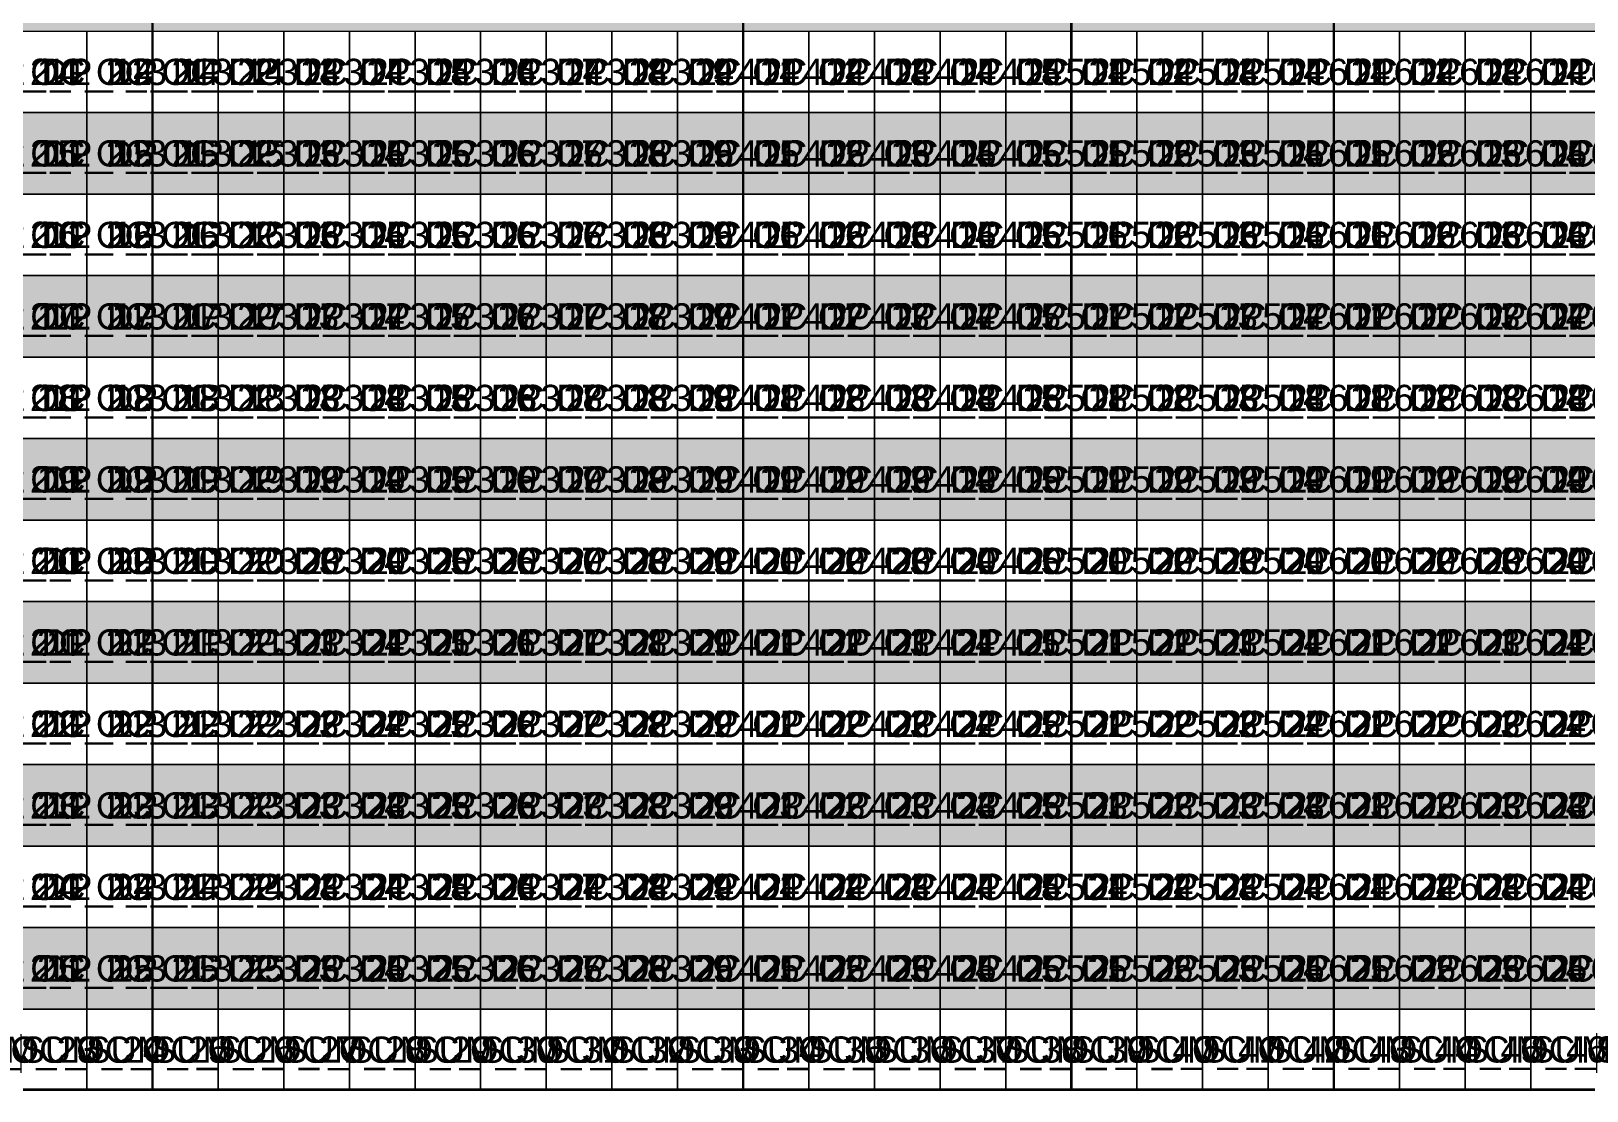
# Model space of a CAD drawing. Header units: millimetres. Extents: x -5 to 464, y 0 to 229.
# Drawn here: x 229.7 to 348.2, y -0.1 to 80.6 of the extents above; entities that cross this region are included whole.
import ezdxf
from ezdxf.enums import TextEntityAlignment as Align

# ---------------------------------------------------------------- set-up
doc = ezdxf.new("R2010")
doc.units = ezdxf.units.MM
doc.header["$LTSCALE"] = 100
doc.styles.get("Standard").update_dxf_attribs({"font": 'arial.ttf'})

msp = doc.modelspace()

# ---------------------------------------------------------------- hatches: boundary and pattern name
at = {"transparency": 33554483}
for points in [[(463.93, 86.86), (0, 86.86), (0, 80.65), (463.93, 80.65)], [(463.93, 74.44), (0, 74.44), (0, 68.23), (463.93, 68.23)], [(463.93, 62.02), (0, 62.02), (0, 55.81), (463.93, 55.81)], [(463.93, 49.6), (0, 49.6), (0, 43.39), (463.93, 43.39)], [(463.93, 37.18), (0, 37.18), (0, 30.97), (463.93, 30.97)], [(463.93, 24.76), (0, 24.76), (0, 18.55), (463.93, 18.55)], [(463.93, 12.34), (0, 12.34), (0, 6.13), (463.93, 6.13)]]:
    msp.add_hatch(color=141, dxfattribs=at).paths.add_polyline_path(points)

# ---------------------------------------------------------------- linework, layer by layer
at = {"const_width": 0.2}
msp.add_lwpolyline([(0, 220.38), (463.93, 220.38), (463.93, 0), (0, 0)], close=True, dxfattribs=at)
for points in [[(238.93, 216.38), (238.93, 0)], [(283.93, 216.38), (283.93, 0)], [(308.93, 216.38), (308.93, 0)], [(328.93, 216.38), (328.93, 0)]]:
    msp.add_lwpolyline(points, dxfattribs=at)
for points in [[(228.93, 80.65), (233.93, 80.65), (233.93, 74.44), (228.93, 74.44)], [(233.93, 80.65), (238.93, 80.65), (238.93, 74.44), (233.93, 74.44)], [(238.93, 80.65), (243.93, 80.65), (243.93, 74.44), (238.93, 74.44)], [(243.93, 80.65), (248.93, 80.65), (248.93, 74.44), (243.93, 74.44)], [(248.93, 80.65), (253.93, 80.65), (253.93, 74.44), (248.93, 74.44)], [(253.93, 80.65), (258.93, 80.65), (258.93, 74.44), (253.93, 74.44)], [(258.93, 80.65), (263.93, 80.65), (263.93, 74.44), (258.93, 74.44)], [(263.93, 80.65), (268.93, 80.65), (268.93, 74.44), (263.93, 74.44)], [(268.93, 80.65), (273.93, 80.65), (273.93, 74.44), (268.93, 74.44)], [(273.93, 80.65), (278.93, 80.65), (278.93, 74.44), (273.93, 74.44)], [(278.93, 80.65), (283.93, 80.65), (283.93, 74.44), (278.93, 74.44)], [(283.93, 80.65), (288.93, 80.65), (288.93, 74.44), (283.93, 74.44)], [(288.93, 80.65), (293.93, 80.65), (293.93, 74.44), (288.93, 74.44)], [(293.93, 80.65), (298.93, 80.65), (298.93, 74.44), (293.93, 74.44)], [(298.93, 80.65), (303.93, 80.65), (303.93, 74.44), (298.93, 74.44)], [(303.93, 80.65), (308.93, 80.65), (308.93, 74.44), (303.93, 74.44)], [(308.93, 80.65), (313.93, 80.65), (313.93, 74.44), (308.93, 74.44)], [(313.93, 80.65), (318.93, 80.65), (318.93, 74.44), (313.93, 74.44)], [(318.93, 80.65), (323.93, 80.65), (323.93, 74.44), (318.93, 74.44)], [(323.93, 80.65), (328.93, 80.65), (328.93, 74.44), (323.93, 74.44)], [(328.93, 80.65), (333.93, 80.65), (333.93, 74.44), (328.93, 74.44)], [(333.93, 80.65), (338.93, 80.65), (338.93, 74.44), (333.93, 74.44)], [(338.93, 80.65), (343.93, 80.65), (343.93, 74.44), (338.93, 74.44)], [(343.93, 80.65), (348.93, 80.65), (348.93, 74.44), (343.93, 74.44)], [(228.93, 74.44), (233.93, 74.44), (233.93, 68.23), (228.93, 68.23)], [(233.93, 74.44), (238.93, 74.44), (238.93, 68.23), (233.93, 68.23)], [(238.93, 74.44), (243.93, 74.44), (243.93, 68.23), (238.93, 68.23)], [(243.93, 74.44), (248.93, 74.44), (248.93, 68.23), (243.93, 68.23)], [(248.93, 74.44), (253.93, 74.44), (253.93, 68.23), (248.93, 68.23)], [(253.93, 74.44), (258.93, 74.44), (258.93, 68.23), (253.93, 68.23)], [(258.93, 74.44), (263.93, 74.44), (263.93, 68.23), (258.93, 68.23)], [(263.93, 74.44), (268.93, 74.44), (268.93, 68.23), (263.93, 68.23)], [(268.93, 74.44), (273.93, 74.44), (273.93, 68.23), (268.93, 68.23)], [(273.93, 74.44), (278.93, 74.44), (278.93, 68.23), (273.93, 68.23)], [(278.93, 74.44), (283.93, 74.44), (283.93, 68.23), (278.93, 68.23)], [(283.93, 74.44), (288.93, 74.44), (288.93, 68.23), (283.93, 68.23)], [(288.93, 74.44), (293.93, 74.44), (293.93, 68.23), (288.93, 68.23)], [(293.93, 74.44), (298.93, 74.44), (298.93, 68.23), (293.93, 68.23)], [(298.93, 74.44), (303.93, 74.44), (303.93, 68.23), (298.93, 68.23)], [(303.93, 74.44), (308.93, 74.44), (308.93, 68.23), (303.93, 68.23)], [(308.93, 74.44), (313.93, 74.44), (313.93, 68.23), (308.93, 68.23)], [(313.93, 74.44), (318.93, 74.44), (318.93, 68.23), (313.93, 68.23)], [(318.93, 74.44), (323.93, 74.44), (323.93, 68.23), (318.93, 68.23)], [(323.93, 74.44), (328.93, 74.44), (328.93, 68.23), (323.93, 68.23)], [(328.93, 74.44), (333.93, 74.44), (333.93, 68.23), (328.93, 68.23)], [(333.93, 74.44), (338.93, 74.44), (338.93, 68.23), (333.93, 68.23)], [(338.93, 74.44), (343.93, 74.44), (343.93, 68.23), (338.93, 68.23)], [(343.93, 74.44), (348.93, 74.44), (348.93, 68.23), (343.93, 68.23)], [(228.93, 68.23), (233.93, 68.23), (233.93, 62.02), (228.93, 62.02)], [(233.93, 68.23), (238.93, 68.23), (238.93, 62.02), (233.93, 62.02)], [(238.93, 68.23), (243.93, 68.23), (243.93, 62.02), (238.93, 62.02)], [(243.93, 68.23), (248.93, 68.23), (248.93, 62.02), (243.93, 62.02)], [(248.93, 68.23), (253.93, 68.23), (253.93, 62.02), (248.93, 62.02)], [(253.93, 68.23), (258.93, 68.23), (258.93, 62.02), (253.93, 62.02)], [(258.93, 68.23), (263.93, 68.23), (263.93, 62.02), (258.93, 62.02)], [(263.93, 68.23), (268.93, 68.23), (268.93, 62.02), (263.93, 62.02)], [(268.93, 68.23), (273.93, 68.23), (273.93, 62.02), (268.93, 62.02)], [(273.93, 68.23), (278.93, 68.23), (278.93, 62.02), (273.93, 62.02)], [(278.93, 68.23), (283.93, 68.23), (283.93, 62.02), (278.93, 62.02)], [(283.93, 68.23), (288.93, 68.23), (288.93, 62.02), (283.93, 62.02)], [(288.93, 68.23), (293.93, 68.23), (293.93, 62.02), (288.93, 62.02)], [(293.93, 68.23), (298.93, 68.23), (298.93, 62.02), (293.93, 62.02)], [(298.93, 68.23), (303.93, 68.23), (303.93, 62.02), (298.93, 62.02)], [(303.93, 68.23), (308.93, 68.23), (308.93, 62.02), (303.93, 62.02)], [(308.93, 68.23), (313.93, 68.23), (313.93, 62.02), (308.93, 62.02)], [(313.93, 68.23), (318.93, 68.23), (318.93, 62.02), (313.93, 62.02)], [(318.93, 68.23), (323.93, 68.23), (323.93, 62.02), (318.93, 62.02)], [(323.93, 68.23), (328.93, 68.23), (328.93, 62.02), (323.93, 62.02)], [(328.93, 68.23), (333.93, 68.23), (333.93, 62.02), (328.93, 62.02)], [(333.93, 68.23), (338.93, 68.23), (338.93, 62.02), (333.93, 62.02)], [(338.93, 68.23), (343.93, 68.23), (343.93, 62.02), (338.93, 62.02)], [(343.93, 68.23), (348.93, 68.23), (348.93, 62.02), (343.93, 62.02)], [(228.93, 62.02), (233.93, 62.02), (233.93, 55.81), (228.93, 55.81)], [(233.93, 62.02), (238.93, 62.02), (238.93, 55.81), (233.93, 55.81)], [(238.93, 62.02), (243.93, 62.02), (243.93, 55.81), (238.93, 55.81)], [(243.93, 62.02), (248.93, 62.02), (248.93, 55.81), (243.93, 55.81)], [(248.93, 62.02), (253.93, 62.02), (253.93, 55.81), (248.93, 55.81)], [(253.93, 62.02), (258.93, 62.02), (258.93, 55.81), (253.93, 55.81)], [(258.93, 62.02), (263.93, 62.02), (263.93, 55.81), (258.93, 55.81)], [(263.93, 62.02), (268.93, 62.02), (268.93, 55.81), (263.93, 55.81)], [(268.93, 62.02), (273.93, 62.02), (273.93, 55.81), (268.93, 55.81)], [(273.93, 62.02), (278.93, 62.02), (278.93, 55.81), (273.93, 55.81)], [(278.93, 62.02), (283.93, 62.02), (283.93, 55.81), (278.93, 55.81)], [(283.93, 62.02), (288.93, 62.02), (288.93, 55.81), (283.93, 55.81)], [(288.93, 62.02), (293.93, 62.02), (293.93, 55.81), (288.93, 55.81)], [(293.93, 62.02), (298.93, 62.02), (298.93, 55.81), (293.93, 55.81)], [(298.93, 62.02), (303.93, 62.02), (303.93, 55.81), (298.93, 55.81)], [(303.93, 62.02), (308.93, 62.02), (308.93, 55.81), (303.93, 55.81)], [(308.93, 62.02), (313.93, 62.02), (313.93, 55.81), (308.93, 55.81)], [(313.93, 62.02), (318.93, 62.02), (318.93, 55.81), (313.93, 55.81)], [(318.93, 62.02), (323.93, 62.02), (323.93, 55.81), (318.93, 55.81)], [(323.93, 62.02), (328.93, 62.02), (328.93, 55.81), (323.93, 55.81)], [(328.93, 62.02), (333.93, 62.02), (333.93, 55.81), (328.93, 55.81)], [(333.93, 62.02), (338.93, 62.02), (338.93, 55.81), (333.93, 55.81)], [(338.93, 62.02), (343.93, 62.02), (343.93, 55.81), (338.93, 55.81)], [(343.93, 62.02), (348.93, 62.02), (348.93, 55.81), (343.93, 55.81)], [(228.93, 55.81), (233.93, 55.81), (233.93, 49.6), (228.93, 49.6)], [(233.93, 55.81), (238.93, 55.81), (238.93, 49.6), (233.93, 49.6)], [(238.93, 55.81), (243.93, 55.81), (243.93, 49.6), (238.93, 49.6)], [(243.93, 55.81), (248.93, 55.81), (248.93, 49.6), (243.93, 49.6)], [(248.93, 55.81), (253.93, 55.81), (253.93, 49.6), (248.93, 49.6)], [(253.93, 55.81), (258.93, 55.81), (258.93, 49.6), (253.93, 49.6)], [(258.93, 55.81), (263.93, 55.81), (263.93, 49.6), (258.93, 49.6)], [(263.93, 55.81), (268.93, 55.81), (268.93, 49.6), (263.93, 49.6)], [(268.93, 55.81), (273.93, 55.81), (273.93, 49.6), (268.93, 49.6)], [(273.93, 55.81), (278.93, 55.81), (278.93, 49.6), (273.93, 49.6)], [(278.93, 55.81), (283.93, 55.81), (283.93, 49.6), (278.93, 49.6)], [(283.93, 55.81), (288.93, 55.81), (288.93, 49.6), (283.93, 49.6)], [(288.93, 55.81), (293.93, 55.81), (293.93, 49.6), (288.93, 49.6)], [(293.93, 55.81), (298.93, 55.81), (298.93, 49.6), (293.93, 49.6)], [(298.93, 55.81), (303.93, 55.81), (303.93, 49.6), (298.93, 49.6)], [(303.93, 55.81), (308.93, 55.81), (308.93, 49.6), (303.93, 49.6)], [(308.93, 55.81), (313.93, 55.81), (313.93, 49.6), (308.93, 49.6)], [(313.93, 55.81), (318.93, 55.81), (318.93, 49.6), (313.93, 49.6)], [(318.93, 55.81), (323.93, 55.81), (323.93, 49.6), (318.93, 49.6)], [(323.93, 55.81), (328.93, 55.81), (328.93, 49.6), (323.93, 49.6)], [(328.93, 55.81), (333.93, 55.81), (333.93, 49.6), (328.93, 49.6)], [(333.93, 55.81), (338.93, 55.81), (338.93, 49.6), (333.93, 49.6)], [(338.93, 55.81), (343.93, 55.81), (343.93, 49.6), (338.93, 49.6)], [(343.93, 55.81), (348.93, 55.81), (348.93, 49.6), (343.93, 49.6)], [(228.93, 49.6), (233.93, 49.6), (233.93, 43.39), (228.93, 43.39)], [(233.93, 49.6), (238.93, 49.6), (238.93, 43.39), (233.93, 43.39)], [(238.93, 49.6), (243.93, 49.6), (243.93, 43.39), (238.93, 43.39)], [(243.93, 49.6), (248.93, 49.6), (248.93, 43.39), (243.93, 43.39)], [(248.93, 49.6), (253.93, 49.6), (253.93, 43.39), (248.93, 43.39)], [(253.93, 49.6), (258.93, 49.6), (258.93, 43.39), (253.93, 43.39)], [(258.93, 49.6), (263.93, 49.6), (263.93, 43.39), (258.93, 43.39)], [(263.93, 49.6), (268.93, 49.6), (268.93, 43.39), (263.93, 43.39)], [(268.93, 49.6), (273.93, 49.6), (273.93, 43.39), (268.93, 43.39)], [(273.93, 49.6), (278.93, 49.6), (278.93, 43.39), (273.93, 43.39)], [(278.93, 49.6), (283.93, 49.6), (283.93, 43.39), (278.93, 43.39)], [(283.93, 49.6), (288.93, 49.6), (288.93, 43.39), (283.93, 43.39)], [(288.93, 49.6), (293.93, 49.6), (293.93, 43.39), (288.93, 43.39)], [(293.93, 49.6), (298.93, 49.6), (298.93, 43.39), (293.93, 43.39)], [(298.93, 49.6), (303.93, 49.6), (303.93, 43.39), (298.93, 43.39)], [(303.93, 49.6), (308.93, 49.6), (308.93, 43.39), (303.93, 43.39)], [(308.93, 49.6), (313.93, 49.6), (313.93, 43.39), (308.93, 43.39)], [(313.93, 49.6), (318.93, 49.6), (318.93, 43.39), (313.93, 43.39)], [(318.93, 49.6), (323.93, 49.6), (323.93, 43.39), (318.93, 43.39)], [(323.93, 49.6), (328.93, 49.6), (328.93, 43.39), (323.93, 43.39)], [(328.93, 49.6), (333.93, 49.6), (333.93, 43.39), (328.93, 43.39)], [(333.93, 49.6), (338.93, 49.6), (338.93, 43.39), (333.93, 43.39)], [(338.93, 49.6), (343.93, 49.6), (343.93, 43.39), (338.93, 43.39)], [(343.93, 49.6), (348.93, 49.6), (348.93, 43.39), (343.93, 43.39)], [(228.93, 43.39), (233.93, 43.39), (233.93, 37.18), (228.93, 37.18)], [(233.93, 43.39), (238.93, 43.39), (238.93, 37.18), (233.93, 37.18)], [(238.93, 43.39), (243.93, 43.39), (243.93, 37.18), (238.93, 37.18)], [(243.93, 43.39), (248.93, 43.39), (248.93, 37.18), (243.93, 37.18)], [(248.93, 43.39), (253.93, 43.39), (253.93, 37.18), (248.93, 37.18)], [(253.93, 43.39), (258.93, 43.39), (258.93, 37.18), (253.93, 37.18)], [(258.93, 43.39), (263.93, 43.39), (263.93, 37.18), (258.93, 37.18)], [(263.93, 43.39), (268.93, 43.39), (268.93, 37.18), (263.93, 37.18)], [(268.93, 43.39), (273.93, 43.39), (273.93, 37.18), (268.93, 37.18)], [(273.93, 43.39), (278.93, 43.39), (278.93, 37.18), (273.93, 37.18)], [(278.93, 43.39), (283.93, 43.39), (283.93, 37.18), (278.93, 37.18)], [(283.93, 43.39), (288.93, 43.39), (288.93, 37.18), (283.93, 37.18)], [(288.93, 43.39), (293.93, 43.39), (293.93, 37.18), (288.93, 37.18)], [(293.93, 43.39), (298.93, 43.39), (298.93, 37.18), (293.93, 37.18)], [(298.93, 43.39), (303.93, 43.39), (303.93, 37.18), (298.93, 37.18)], [(303.93, 43.39), (308.93, 43.39), (308.93, 37.18), (303.93, 37.18)], [(308.93, 43.39), (313.93, 43.39), (313.93, 37.18), (308.93, 37.18)], [(313.93, 43.39), (318.93, 43.39), (318.93, 37.18), (313.93, 37.18)], [(318.93, 43.39), (323.93, 43.39), (323.93, 37.18), (318.93, 37.18)], [(323.93, 43.39), (328.93, 43.39), (328.93, 37.18), (323.93, 37.18)], [(328.93, 43.39), (333.93, 43.39), (333.93, 37.18), (328.93, 37.18)], [(333.93, 43.39), (338.93, 43.39), (338.93, 37.18), (333.93, 37.18)], [(338.93, 43.39), (343.93, 43.39), (343.93, 37.18), (338.93, 37.18)], [(343.93, 43.39), (348.93, 43.39), (348.93, 37.18), (343.93, 37.18)], [(228.93, 37.18), (233.93, 37.18), (233.93, 30.97), (228.93, 30.97)], [(233.93, 37.18), (238.93, 37.18), (238.93, 30.97), (233.93, 30.97)], [(238.93, 37.18), (243.93, 37.18), (243.93, 30.97), (238.93, 30.97)], [(243.93, 37.18), (248.93, 37.18), (248.93, 30.97), (243.93, 30.97)], [(248.93, 37.18), (253.93, 37.18), (253.93, 30.97), (248.93, 30.97)], [(253.93, 37.18), (258.93, 37.18), (258.93, 30.97), (253.93, 30.97)], [(258.93, 37.18), (263.93, 37.18), (263.93, 30.97), (258.93, 30.97)], [(263.93, 37.18), (268.93, 37.18), (268.93, 30.97), (263.93, 30.97)], [(268.93, 37.18), (273.93, 37.18), (273.93, 30.97), (268.93, 30.97)], [(273.93, 37.18), (278.93, 37.18), (278.93, 30.97), (273.93, 30.97)], [(278.93, 37.18), (283.93, 37.18), (283.93, 30.97), (278.93, 30.97)], [(283.93, 37.18), (288.93, 37.18), (288.93, 30.97), (283.93, 30.97)], [(288.93, 37.18), (293.93, 37.18), (293.93, 30.97), (288.93, 30.97)], [(293.93, 37.18), (298.93, 37.18), (298.93, 30.97), (293.93, 30.97)], [(298.93, 37.18), (303.93, 37.18), (303.93, 30.97), (298.93, 30.97)], [(303.93, 37.18), (308.93, 37.18), (308.93, 30.97), (303.93, 30.97)], [(308.93, 37.18), (313.93, 37.18), (313.93, 30.97), (308.93, 30.97)], [(313.93, 37.18), (318.93, 37.18), (318.93, 30.97), (313.93, 30.97)], [(318.93, 37.18), (323.93, 37.18), (323.93, 30.97), (318.93, 30.97)], [(323.93, 37.18), (328.93, 37.18), (328.93, 30.97), (323.93, 30.97)], [(328.93, 37.18), (333.93, 37.18), (333.93, 30.97), (328.93, 30.97)], [(333.93, 37.18), (338.93, 37.18), (338.93, 30.97), (333.93, 30.97)], [(338.93, 37.18), (343.93, 37.18), (343.93, 30.97), (338.93, 30.97)], [(343.93, 37.18), (348.93, 37.18), (348.93, 30.97), (343.93, 30.97)], [(228.93, 30.97), (233.93, 30.97), (233.93, 24.76), (228.93, 24.76)], [(233.93, 30.97), (238.93, 30.97), (238.93, 24.76), (233.93, 24.76)], [(238.93, 30.97), (243.93, 30.97), (243.93, 24.76), (238.93, 24.76)], [(243.93, 30.97), (248.93, 30.97), (248.93, 24.76), (243.93, 24.76)], [(248.93, 30.97), (253.93, 30.97), (253.93, 24.76), (248.93, 24.76)], [(253.93, 30.97), (258.93, 30.97), (258.93, 24.76), (253.93, 24.76)], [(258.93, 30.97), (263.93, 30.97), (263.93, 24.76), (258.93, 24.76)], [(263.93, 30.97), (268.93, 30.97), (268.93, 24.76), (263.93, 24.76)], [(268.93, 30.97), (273.93, 30.97), (273.93, 24.76), (268.93, 24.76)], [(273.93, 30.97), (278.93, 30.97), (278.93, 24.76), (273.93, 24.76)], [(278.93, 30.97), (283.93, 30.97), (283.93, 24.76), (278.93, 24.76)], [(283.93, 30.97), (288.93, 30.97), (288.93, 24.76), (283.93, 24.76)], [(288.93, 30.97), (293.93, 30.97), (293.93, 24.76), (288.93, 24.76)], [(293.93, 30.97), (298.93, 30.97), (298.93, 24.76), (293.93, 24.76)], [(298.93, 30.97), (303.93, 30.97), (303.93, 24.76), (298.93, 24.76)], [(303.93, 30.97), (308.93, 30.97), (308.93, 24.76), (303.93, 24.76)], [(308.93, 30.97), (313.93, 30.97), (313.93, 24.76), (308.93, 24.76)], [(313.93, 30.97), (318.93, 30.97), (318.93, 24.76), (313.93, 24.76)], [(318.93, 30.97), (323.93, 30.97), (323.93, 24.76), (318.93, 24.76)], [(323.93, 30.97), (328.93, 30.97), (328.93, 24.76), (323.93, 24.76)], [(328.93, 30.97), (333.93, 30.97), (333.93, 24.76), (328.93, 24.76)], [(333.93, 30.97), (338.93, 30.97), (338.93, 24.76), (333.93, 24.76)], [(338.93, 30.97), (343.93, 30.97), (343.93, 24.76), (338.93, 24.76)], [(343.93, 30.97), (348.93, 30.97), (348.93, 24.76), (343.93, 24.76)], [(228.93, 24.76), (233.93, 24.76), (233.93, 18.55), (228.93, 18.55)], [(233.93, 24.76), (238.93, 24.76), (238.93, 18.55), (233.93, 18.55)], [(238.93, 24.76), (243.93, 24.76), (243.93, 18.55), (238.93, 18.55)], [(243.93, 24.76), (248.93, 24.76), (248.93, 18.55), (243.93, 18.55)], [(248.93, 24.76), (253.93, 24.76), (253.93, 18.55), (248.93, 18.55)], [(253.93, 24.76), (258.93, 24.76), (258.93, 18.55), (253.93, 18.55)], [(258.93, 24.76), (263.93, 24.76), (263.93, 18.55), (258.93, 18.55)], [(263.93, 24.76), (268.93, 24.76), (268.93, 18.55), (263.93, 18.55)], [(268.93, 24.76), (273.93, 24.76), (273.93, 18.55), (268.93, 18.55)], [(273.93, 24.76), (278.93, 24.76), (278.93, 18.55), (273.93, 18.55)], [(278.93, 24.76), (283.93, 24.76), (283.93, 18.55), (278.93, 18.55)], [(283.93, 24.76), (288.93, 24.76), (288.93, 18.55), (283.93, 18.55)], [(288.93, 24.76), (293.93, 24.76), (293.93, 18.55), (288.93, 18.55)], [(293.93, 24.76), (298.93, 24.76), (298.93, 18.55), (293.93, 18.55)], [(298.93, 24.76), (303.93, 24.76), (303.93, 18.55), (298.93, 18.55)], [(303.93, 24.76), (308.93, 24.76), (308.93, 18.55), (303.93, 18.55)], [(308.93, 24.76), (313.93, 24.76), (313.93, 18.55), (308.93, 18.55)], [(313.93, 24.76), (318.93, 24.76), (318.93, 18.55), (313.93, 18.55)], [(318.93, 24.76), (323.93, 24.76), (323.93, 18.55), (318.93, 18.55)], [(323.93, 24.76), (328.93, 24.76), (328.93, 18.55), (323.93, 18.55)], [(328.93, 24.76), (333.93, 24.76), (333.93, 18.55), (328.93, 18.55)], [(333.93, 24.76), (338.93, 24.76), (338.93, 18.55), (333.93, 18.55)], [(338.93, 24.76), (343.93, 24.76), (343.93, 18.55), (338.93, 18.55)], [(343.93, 24.76), (348.93, 24.76), (348.93, 18.55), (343.93, 18.55)], [(228.93, 18.55), (233.93, 18.55), (233.93, 12.34), (228.93, 12.34)], [(233.93, 18.55), (238.93, 18.55), (238.93, 12.34), (233.93, 12.34)], [(238.93, 18.55), (243.93, 18.55), (243.93, 12.34), (238.93, 12.34)], [(243.93, 18.55), (248.93, 18.55), (248.93, 12.34), (243.93, 12.34)], [(248.93, 18.55), (253.93, 18.55), (253.93, 12.34), (248.93, 12.34)], [(253.93, 18.55), (258.93, 18.55), (258.93, 12.34), (253.93, 12.34)], [(258.93, 18.55), (263.93, 18.55), (263.93, 12.34), (258.93, 12.34)], [(263.93, 18.55), (268.93, 18.55), (268.93, 12.34), (263.93, 12.34)], [(268.93, 18.55), (273.93, 18.55), (273.93, 12.34), (268.93, 12.34)], [(273.93, 18.55), (278.93, 18.55), (278.93, 12.34), (273.93, 12.34)], [(278.93, 18.55), (283.93, 18.55), (283.93, 12.34), (278.93, 12.34)], [(283.93, 18.55), (288.93, 18.55), (288.93, 12.34), (283.93, 12.34)], [(288.93, 18.55), (293.93, 18.55), (293.93, 12.34), (288.93, 12.34)], [(293.93, 18.55), (298.93, 18.55), (298.93, 12.34), (293.93, 12.34)], [(298.93, 18.55), (303.93, 18.55), (303.93, 12.34), (298.93, 12.34)], [(303.93, 18.55), (308.93, 18.55), (308.93, 12.34), (303.93, 12.34)], [(308.93, 18.55), (313.93, 18.55), (313.93, 12.34), (308.93, 12.34)], [(313.93, 18.55), (318.93, 18.55), (318.93, 12.34), (313.93, 12.34)], [(318.93, 18.55), (323.93, 18.55), (323.93, 12.34), (318.93, 12.34)], [(323.93, 18.55), (328.93, 18.55), (328.93, 12.34), (323.93, 12.34)], [(328.93, 18.55), (333.93, 18.55), (333.93, 12.34), (328.93, 12.34)], [(333.93, 18.55), (338.93, 18.55), (338.93, 12.34), (333.93, 12.34)], [(338.93, 18.55), (343.93, 18.55), (343.93, 12.34), (338.93, 12.34)], [(343.93, 18.55), (348.93, 18.55), (348.93, 12.34), (343.93, 12.34)], [(228.93, 12.34), (233.93, 12.34), (233.93, 6.13), (228.93, 6.13)], [(233.93, 12.34), (238.93, 12.34), (238.93, 6.13), (233.93, 6.13)], [(238.93, 12.34), (243.93, 12.34), (243.93, 6.13), (238.93, 6.13)], [(243.93, 12.34), (248.93, 12.34), (248.93, 6.13), (243.93, 6.13)], [(248.93, 12.34), (253.93, 12.34), (253.93, 6.13), (248.93, 6.13)], [(253.93, 12.34), (258.93, 12.34), (258.93, 6.13), (253.93, 6.13)], [(258.93, 12.34), (263.93, 12.34), (263.93, 6.13), (258.93, 6.13)], [(263.93, 12.34), (268.93, 12.34), (268.93, 6.13), (263.93, 6.13)], [(268.93, 12.34), (273.93, 12.34), (273.93, 6.13), (268.93, 6.13)], [(273.93, 12.34), (278.93, 12.34), (278.93, 6.13), (273.93, 6.13)], [(278.93, 12.34), (283.93, 12.34), (283.93, 6.13), (278.93, 6.13)], [(283.93, 12.34), (288.93, 12.34), (288.93, 6.13), (283.93, 6.13)], [(288.93, 12.34), (293.93, 12.34), (293.93, 6.13), (288.93, 6.13)], [(293.93, 12.34), (298.93, 12.34), (298.93, 6.13), (293.93, 6.13)], [(298.93, 12.34), (303.93, 12.34), (303.93, 6.13), (298.93, 6.13)], [(303.93, 12.34), (308.93, 12.34), (308.93, 6.13), (303.93, 6.13)], [(308.93, 12.34), (313.93, 12.34), (313.93, 6.13), (308.93, 6.13)], [(313.93, 12.34), (318.93, 12.34), (318.93, 6.13), (313.93, 6.13)], [(318.93, 12.34), (323.93, 12.34), (323.93, 6.13), (318.93, 6.13)], [(323.93, 12.34), (328.93, 12.34), (328.93, 6.13), (323.93, 6.13)], [(328.93, 12.34), (333.93, 12.34), (333.93, 6.13), (328.93, 6.13)], [(333.93, 12.34), (338.93, 12.34), (338.93, 6.13), (333.93, 6.13)], [(338.93, 12.34), (343.93, 12.34), (343.93, 6.13), (338.93, 6.13)], [(343.93, 12.34), (348.93, 12.34), (348.93, 6.13), (343.93, 6.13)], [(228.93, 6.13), (233.93, 6.13), (233.93, -0.08), (228.93, -0.08)], [(233.93, 6.13), (238.93, 6.13), (238.93, -0.08), (233.93, -0.08)], [(238.93, 6.13), (243.93, 6.13), (243.93, -0.08), (238.93, -0.08)], [(243.93, 6.13), (248.93, 6.13), (248.93, -0.08), (243.93, -0.08)], [(248.93, 6.13), (253.93, 6.13), (253.93, -0.08), (248.93, -0.08)], [(253.93, 6.13), (258.93, 6.13), (258.93, -0.08), (253.93, -0.08)], [(258.93, 6.13), (263.93, 6.13), (263.93, -0.08), (258.93, -0.08)], [(263.93, 6.13), (268.93, 6.13), (268.93, -0.08), (263.93, -0.08)], [(268.93, 6.13), (273.93, 6.13), (273.93, -0.08), (268.93, -0.08)], [(273.93, 6.13), (278.93, 6.13), (278.93, -0.08), (273.93, -0.08)], [(278.93, 6.13), (283.93, 6.13), (283.93, -0.08), (278.93, -0.08)], [(283.93, 6.13), (288.93, 6.13), (288.93, -0.08), (283.93, -0.08)], [(288.93, 6.13), (293.93, 6.13), (293.93, -0.08), (288.93, -0.08)], [(293.93, 6.13), (298.93, 6.13), (298.93, -0.08), (293.93, -0.08)], [(298.93, 6.13), (303.93, 6.13), (303.93, -0.08), (298.93, -0.08)], [(303.93, 6.13), (308.93, 6.13), (308.93, -0.08), (303.93, -0.08)], [(308.93, 6.13), (313.93, 6.13), (313.93, -0.08), (308.93, -0.08)], [(313.93, 6.13), (318.93, 6.13), (318.93, -0.08), (313.93, -0.08)], [(318.93, 6.13), (323.93, 6.13), (323.93, -0.08), (318.93, -0.08)], [(323.93, 6.13), (328.93, 6.13), (328.93, -0.08), (323.93, -0.08)], [(328.93, 6.13), (333.93, 6.13), (333.93, -0.08), (328.93, -0.08)], [(333.93, 6.13), (338.93, 6.13), (338.93, -0.08), (333.93, -0.08)], [(338.93, 6.13), (343.93, 6.13), (343.93, -0.08), (338.93, -0.08)], [(343.93, 6.13), (348.93, 6.13), (348.93, -0.08), (343.93, -0.08)]]:
    msp.add_lwpolyline(points, close=True)

# ---------------------------------------------------------------- texts
for tag, p in [('OC_2_2_9_DP_14', (221.43, 77.54)), ('OC_2_2_10_DP_14', (226.43, 77.54)), ('OC_2_2_11_DP_14', (231.43, 77.54)), ('OC_2_2_12_DP_14', (236.43, 77.54)), ('OC_2_3_1_DP_14', (241.43, 77.54)), ('OC_2_3_2_DP_14', (246.43, 77.54)), ('OC_2_3_3_DP_14', (251.43, 77.54)), ('OC_2_3_4_DP_14', (256.43, 77.54)), ('OC_2_3_5_DP_14', (261.43, 77.54)), ('OC_2_3_6_DP_14', (266.43, 77.54)), ('OC_2_3_7_DP_14', (271.43, 77.54)), ('OC_2_3_8_DP_14', (276.43, 77.54)), ('OC_2_3_9_DP_14', (281.43, 77.54)), ('OC_2_4_1_DP_14', (286.43, 77.54)), ('OC_2_4_2_DP_14', (291.43, 77.54)), ('OC_2_4_3_DP_14', (296.43, 77.54)), ('OC_2_4_4_DP_14', (301.43, 77.54)), ('OC_2_4_5_DP_14', (306.43, 77.54)), ('OC_2_5_1_DP_14', (311.43, 77.54)), ('OC_2_5_2_DP_14', (316.43, 77.54)), ('OC_2_5_3_DP_14', (321.43, 77.54)), ('OC_2_5_4_DP_14', (326.43, 77.54)), ('OC_2_6_1_DP_14', (331.43, 77.54)), ('OC_2_6_2_DP_14', (336.43, 77.54)), ('OC_2_6_3_DP_14', (341.43, 77.54)), ('OC_2_6_4_DP_14', (346.43, 77.54)), ('OC_2_6_5_DP_14', (351.43, 77.54)), ('OC_2_7_1_DP_14', (356.43, 77.54)), ('OC_2_2_9_DP_15', (221.43, 71.33)), ('OC_2_2_10_DP_15', (226.43, 71.33)), ('OC_2_2_11_DP_15', (231.43, 71.33)), ('OC_2_2_12_DP_15', (236.43, 71.33)), ('OC_2_3_1_DP_15', (241.43, 71.33)), ('OC_2_3_2_DP_15', (246.43, 71.33)), ('OC_2_3_3_DP_15', (251.43, 71.33)), ('OC_2_3_4_DP_15', (256.43, 71.33)), ('OC_2_3_5_DP_15', (261.43, 71.33)), ('OC_2_3_6_DP_15', (266.43, 71.33)), ('OC_2_3_7_DP_15', (271.43, 71.33)), ('OC_2_3_8_DP_15', (276.43, 71.33)), ('OC_2_3_9_DP_15', (281.43, 71.33)), ('OC_2_4_1_DP_15', (286.43, 71.33)), ('OC_2_4_2_DP_15', (291.43, 71.33)), ('OC_2_4_3_DP_15', (296.43, 71.33)), ('OC_2_4_4_DP_15', (301.43, 71.33)), ('OC_2_4_5_DP_15', (306.43, 71.33)), ('OC_2_5_1_DP_15', (311.43, 71.33)), ('OC_2_5_2_DP_15', (316.43, 71.33)), ('OC_2_5_3_DP_15', (321.43, 71.33)), ('OC_2_5_4_DP_15', (326.43, 71.33)), ('OC_2_6_1_DP_15', (331.43, 71.33)), ('OC_2_6_2_DP_15', (336.43, 71.33)), ('OC_2_6_3_DP_15', (341.43, 71.33)), ('OC_2_6_4_DP_15', (346.43, 71.33)), ('OC_2_6_5_DP_15', (351.43, 71.33)), ('OC_2_7_1_DP_15', (356.43, 71.33)), ('OC_2_2_9_DP_16', (221.43, 65.12)), ('OC_2_2_10_DP_16', (226.43, 65.12)), ('OC_2_2_11_DP_16', (231.43, 65.12)), ('OC_2_2_12_DP_16', (236.43, 65.12)), ('OC_2_3_1_DP_16', (241.43, 65.12)), ('OC_2_3_2_DP_16', (246.43, 65.12)), ('OC_2_3_3_DP_16', (251.43, 65.12)), ('OC_2_3_4_DP_16', (256.43, 65.12)), ('OC_2_3_5_DP_16', (261.43, 65.12)), ('OC_2_3_6_DP_16', (266.43, 65.12)), ('OC_2_3_7_DP_16', (271.43, 65.12)), ('OC_2_3_8_DP_16', (276.43, 65.12)), ('OC_2_3_9_DP_16', (281.43, 65.12)), ('OC_2_4_1_DP_16', (286.43, 65.12)), ('OC_2_4_2_DP_16', (291.43, 65.12)), ('OC_2_4_3_DP_16', (296.43, 65.12)), ('OC_2_4_4_DP_16', (301.43, 65.12)), ('OC_2_4_5_DP_16', (306.43, 65.12)), ('OC_2_5_1_DP_16', (311.43, 65.12)), ('OC_2_5_2_DP_16', (316.43, 65.12)), ('OC_2_5_3_DP_16', (321.43, 65.12)), ('OC_2_5_4_DP_16', (326.43, 65.12)), ('OC_2_6_1_DP_16', (331.43, 65.12)), ('OC_2_6_2_DP_16', (336.43, 65.12)), ('OC_2_6_3_DP_16', (341.43, 65.12)), ('OC_2_6_4_DP_16', (346.43, 65.12)), ('OC_2_6_5_DP_16', (351.43, 65.12)), ('OC_2_7_1_DP_16', (356.43, 65.12)), ('OC_2_2_9_DP_17', (221.43, 58.91)), ('OC_2_2_10_DP_17', (226.43, 58.91)), ('OC_2_2_11_DP_17', (231.43, 58.91)), ('OC_2_2_12_DP_17', (236.43, 58.91)), ('OC_2_3_1_DP_17', (241.43, 58.91)), ('OC_2_3_2_DP_17', (246.43, 58.91)), ('OC_2_3_3_DP_17', (251.43, 58.91)), ('OC_2_3_4_DP_17', (256.43, 58.91)), ('OC_2_3_5_DP_17', (261.43, 58.91)), ('OC_2_3_6_DP_17', (266.43, 58.91)), ('OC_2_3_7_DP_17', (271.43, 58.91)), ('OC_2_3_8_DP_17', (276.43, 58.91)), ('OC_2_3_9_DP_17', (281.43, 58.91)), ('OC_2_4_1_DP_17', (286.43, 58.91)), ('OC_2_4_2_DP_17', (291.43, 58.91)), ('OC_2_4_3_DP_17', (296.43, 58.91)), ('OC_2_4_4_DP_17', (301.43, 58.91)), ('OC_2_4_5_DP_17', (306.43, 58.91)), ('OC_2_5_1_DP_17', (311.43, 58.91)), ('OC_2_5_2_DP_17', (316.43, 58.91)), ('OC_2_5_3_DP_17', (321.43, 58.91)), ('OC_2_5_4_DP_17', (326.43, 58.91)), ('OC_2_6_1_DP_17', (331.43, 58.91)), ('OC_2_6_2_DP_17', (336.43, 58.91)), ('OC_2_6_3_DP_17', (341.43, 58.91)), ('OC_2_6_4_DP_17', (346.43, 58.91)), ('OC_2_6_5_DP_17', (351.43, 58.91)), ('OC_2_7_1_DP_17', (356.43, 58.91)), ('OC_2_2_9_DP_18', (221.43, 52.7)), ('OC_2_2_10_DP_18', (226.43, 52.7)), ('OC_2_2_11_DP_18', (231.43, 52.7)), ('OC_2_2_12_DP_18', (236.43, 52.7)), ('OC_2_3_1_DP_18', (241.43, 52.7)), ('OC_2_3_2_DP_18', (246.43, 52.7)), ('OC_2_3_3_DP_18', (251.43, 52.7)), ('OC_2_3_4_DP_18', (256.43, 52.7)), ('OC_2_3_5_DP_18', (261.43, 52.7)), ('OC_2_3_6_DP_18', (266.43, 52.7)), ('OC_2_3_7_DP_18', (271.43, 52.7)), ('OC_2_3_8_DP_18', (276.43, 52.7)), ('OC_2_3_9_DP_18', (281.43, 52.7)), ('OC_2_4_1_DP_18', (286.43, 52.7)), ('OC_2_4_2_DP_18', (291.43, 52.7)), ('OC_2_4_3_DP_18', (296.43, 52.7)), ('OC_2_4_4_DP_18', (301.43, 52.7)), ('OC_2_4_5_DP_18', (306.43, 52.7)), ('OC_2_5_1_DP_18', (311.43, 52.7)), ('OC_2_5_2_DP_18', (316.43, 52.7)), ('OC_2_5_3_DP_18', (321.43, 52.7)), ('OC_2_5_4_DP_18', (326.43, 52.7)), ('OC_2_6_1_DP_18', (331.43, 52.7)), ('OC_2_6_2_DP_18', (336.43, 52.7)), ('OC_2_6_3_DP_18', (341.43, 52.7)), ('OC_2_6_4_DP_18', (346.43, 52.7)), ('OC_2_6_5_DP_18', (351.43, 52.7)), ('OC_2_7_1_DP_18', (356.43, 52.7)), ('OC_2_2_9_DP_19', (221.43, 46.49)), ('OC_2_2_10_DP_19', (226.43, 46.49)), ('OC_2_2_11_DP_19', (231.43, 46.49)), ('OC_2_2_12_DP_19', (236.43, 46.49)), ('OC_2_3_1_DP_19', (241.43, 46.49)), ('OC_2_3_2_DP_19', (246.43, 46.49)), ('OC_2_3_3_DP_19', (251.43, 46.49)), ('OC_2_3_4_DP_19', (256.43, 46.49)), ('OC_2_3_5_DP_19', (261.43, 46.49)), ('OC_2_3_6_DP_19', (266.43, 46.49)), ('OC_2_3_7_DP_19', (271.43, 46.49)), ('OC_2_3_8_DP_19', (276.43, 46.49)), ('OC_2_3_9_DP_19', (281.43, 46.49)), ('OC_2_4_1_DP_19', (286.43, 46.49)), ('OC_2_4_2_DP_19', (291.43, 46.49)), ('OC_2_4_3_DP_19', (296.43, 46.49)), ('OC_2_4_4_DP_19', (301.43, 46.49)), ('OC_2_4_5_DP_19', (306.43, 46.49)), ('OC_2_5_1_DP_19', (311.43, 46.49)), ('OC_2_5_2_DP_19', (316.43, 46.49)), ('OC_2_5_3_DP_19', (321.43, 46.49)), ('OC_2_5_4_DP_19', (326.43, 46.49)), ('OC_2_6_1_DP_19', (331.43, 46.49)), ('OC_2_6_2_DP_19', (336.43, 46.49)), ('OC_2_6_3_DP_19', (341.43, 46.49)), ('OC_2_6_4_DP_19', (346.43, 46.49)), ('OC_2_6_5_DP_19', (351.43, 46.49)), ('OC_2_7_1_DP_19', (356.43, 46.49)), ('OC_2_2_9_DP_20', (221.43, 40.28)), ('OC_2_2_10_DP_20', (226.43, 40.28)), ('OC_2_2_11_DP_20', (231.43, 40.28)), ('OC_2_2_12_DP_20', (236.43, 40.28)), ('OC_2_3_1_DP_20', (241.43, 40.28)), ('OC_2_3_2_DP_20', (246.43, 40.28)), ('OC_2_3_3_DP_20', (251.43, 40.28)), ('OC_2_3_4_DP_20', (256.43, 40.28)), ('OC_2_3_5_DP_20', (261.43, 40.28)), ('OC_2_3_6_DP_20', (266.43, 40.28)), ('OC_2_3_7_DP_20', (271.43, 40.28)), ('OC_2_3_8_DP_20', (276.43, 40.28)), ('OC_2_3_9_DP_20', (281.43, 40.28)), ('OC_2_4_1_DP_20', (286.43, 40.28)), ('OC_2_4_2_DP_20', (291.43, 40.28)), ('OC_2_4_3_DP_20', (296.43, 40.28)), ('OC_2_4_4_DP_20', (301.43, 40.28)), ('OC_2_4_5_DP_20', (306.43, 40.28)), ('OC_2_5_1_DP_20', (311.43, 40.28)), ('OC_2_5_2_DP_20', (316.43, 40.28)), ('OC_2_5_3_DP_20', (321.43, 40.28)), ('OC_2_5_4_DP_20', (326.43, 40.28)), ('OC_2_6_1_DP_20', (331.43, 40.28)), ('OC_2_6_2_DP_20', (336.43, 40.28)), ('OC_2_6_3_DP_20', (341.43, 40.28)), ('OC_2_6_4_DP_20', (346.43, 40.28)), ('OC_2_6_5_DP_20', (351.43, 40.28)), ('OC_2_7_1_DP_20', (356.43, 40.28)), ('OC_2_2_9_DP_21', (221.43, 34.07)), ('OC_2_2_10_DP_21', (226.43, 34.07)), ('OC_2_2_11_DP_21', (231.43, 34.07)), ('OC_2_2_12_DP_21', (236.43, 34.07)), ('OC_2_3_1_DP_21', (241.43, 34.07)), ('OC_2_3_2_DP_21', (246.43, 34.07)), ('OC_2_3_3_DP_21', (251.43, 34.07)), ('OC_2_3_4_DP_21', (256.43, 34.07)), ('OC_2_3_5_DP_21', (261.43, 34.07)), ('OC_2_3_6_DP_21', (266.43, 34.07)), ('OC_2_3_7_DP_21', (271.43, 34.07)), ('OC_2_3_8_DP_21', (276.43, 34.07)), ('OC_2_3_9_DP_21', (281.43, 34.07)), ('OC_2_4_1_DP_21', (286.43, 34.07)), ('OC_2_4_2_DP_21', (291.43, 34.07)), ('OC_2_4_3_DP_21', (296.43, 34.07)), ('OC_2_4_4_DP_21', (301.43, 34.07)), ('OC_2_4_5_DP_21', (306.43, 34.07)), ('OC_2_5_1_DP_21', (311.43, 34.07)), ('OC_2_5_2_DP_21', (316.43, 34.07)), ('OC_2_5_3_DP_21', (321.43, 34.07)), ('OC_2_5_4_DP_21', (326.43, 34.07)), ('OC_2_6_1_DP_21', (331.43, 34.07)), ('OC_2_6_2_DP_21', (336.43, 34.07)), ('OC_2_6_3_DP_21', (341.43, 34.07)), ('OC_2_6_4_DP_21', (346.43, 34.07)), ('OC_2_6_5_DP_21', (351.43, 34.07)), ('OC_2_7_1_DP_21', (356.43, 34.07)), ('OC_2_2_9_DP_22', (221.43, 27.86)), ('OC_2_2_10_DP_22', (226.43, 27.86)), ('OC_2_2_11_DP_22', (231.43, 27.86)), ('OC_2_2_12_DP_22', (236.43, 27.86)), ('OC_2_3_1_DP_22', (241.43, 27.86)), ('OC_2_3_2_DP_22', (246.43, 27.86)), ('OC_2_3_3_DP_22', (251.43, 27.86)), ('OC_2_3_4_DP_22', (256.43, 27.86)), ('OC_2_3_5_DP_22', (261.43, 27.86)), ('OC_2_3_6_DP_22', (266.43, 27.86)), ('OC_2_3_7_DP_22', (271.43, 27.86)), ('OC_2_3_8_DP_22', (276.43, 27.86)), ('OC_2_3_9_DP_22', (281.43, 27.86)), ('OC_2_4_1_DP_22', (286.43, 27.86)), ('OC_2_4_2_DP_22', (291.43, 27.86)), ('OC_2_4_3_DP_22', (296.43, 27.86)), ('OC_2_4_4_DP_22', (301.43, 27.86)), ('OC_2_4_5_DP_22', (306.43, 27.86)), ('OC_2_5_1_DP_22', (311.43, 27.86)), ('OC_2_5_2_DP_22', (316.43, 27.86)), ('OC_2_5_3_DP_22', (321.43, 27.86)), ('OC_2_5_4_DP_22', (326.43, 27.86)), ('OC_2_6_1_DP_22', (331.43, 27.86)), ('OC_2_6_2_DP_22', (336.43, 27.86)), ('OC_2_6_3_DP_22', (341.43, 27.86)), ('OC_2_6_4_DP_22', (346.43, 27.86)), ('OC_2_6_5_DP_22', (351.43, 27.86)), ('OC_2_7_1_DP_22', (356.43, 27.86)), ('OC_2_2_9_DP_23', (221.43, 21.65)), ('OC_2_2_10_DP_23', (226.43, 21.65)), ('OC_2_2_11_DP_23', (231.43, 21.65)), ('OC_2_2_12_DP_23', (236.43, 21.65)), ('OC_2_3_1_DP_23', (241.43, 21.65)), ('OC_2_3_2_DP_23', (246.43, 21.65)), ('OC_2_3_3_DP_23', (251.43, 21.65)), ('OC_2_3_4_DP_23', (256.43, 21.65)), ('OC_2_3_5_DP_23', (261.43, 21.65)), ('OC_2_3_6_DP_23', (266.43, 21.65)), ('OC_2_3_7_DP_23', (271.43, 21.65)), ('OC_2_3_8_DP_23', (276.43, 21.65)), ('OC_2_3_9_DP_23', (281.43, 21.65)), ('OC_2_4_1_DP_23', (286.43, 21.65)), ('OC_2_4_2_DP_23', (291.43, 21.65)), ('OC_2_4_3_DP_23', (296.43, 21.65)), ('OC_2_4_4_DP_23', (301.43, 21.65)), ('OC_2_4_5_DP_23', (306.43, 21.65)), ('OC_2_5_1_DP_23', (311.43, 21.65)), ('OC_2_5_2_DP_23', (316.43, 21.65)), ('OC_2_5_3_DP_23', (321.43, 21.65)), ('OC_2_5_4_DP_23', (326.43, 21.65)), ('OC_2_6_1_DP_23', (331.43, 21.65)), ('OC_2_6_2_DP_23', (336.43, 21.65)), ('OC_2_6_3_DP_23', (341.43, 21.65)), ('OC_2_6_4_DP_23', (346.43, 21.65)), ('OC_2_6_5_DP_23', (351.43, 21.65)), ('OC_2_7_1_DP_23', (356.43, 21.65)), ('OC_2_2_9_DP_24', (221.43, 15.44)), ('OC_2_2_10_DP_24', (226.43, 15.44)), ('OC_2_2_11_DP_24', (231.43, 15.44)), ('OC_2_2_12_DP_24', (236.43, 15.44)), ('OC_2_3_1_DP_24', (241.43, 15.44)), ('OC_2_3_2_DP_24', (246.43, 15.44)), ('OC_2_3_3_DP_24', (251.43, 15.44)), ('OC_2_3_4_DP_24', (256.43, 15.44)), ('OC_2_3_5_DP_24', (261.43, 15.44)), ('OC_2_3_6_DP_24', (266.43, 15.44)), ('OC_2_3_7_DP_24', (271.43, 15.44)), ('OC_2_3_8_DP_24', (276.43, 15.44)), ('OC_2_3_9_DP_24', (281.43, 15.44)), ('OC_2_4_1_DP_24', (286.43, 15.44)), ('OC_2_4_2_DP_24', (291.43, 15.44)), ('OC_2_4_3_DP_24', (296.43, 15.44)), ('OC_2_4_4_DP_24', (301.43, 15.44)), ('OC_2_4_5_DP_24', (306.43, 15.44)), ('OC_2_5_1_DP_24', (311.43, 15.44)), ('OC_2_5_2_DP_24', (316.43, 15.44)), ('OC_2_5_3_DP_24', (321.43, 15.44)), ('OC_2_5_4_DP_24', (326.43, 15.44)), ('OC_2_6_1_DP_24', (331.43, 15.44)), ('OC_2_6_2_DP_24', (336.43, 15.44)), ('OC_2_6_3_DP_24', (341.43, 15.44)), ('OC_2_6_4_DP_24', (346.43, 15.44)), ('OC_2_6_5_DP_24', (351.43, 15.44)), ('OC_2_7_1_DP_24', (356.43, 15.44)), ('OC_2_2_9_DP_25', (221.43, 9.23)), ('OC_2_2_10_DP_25', (226.43, 9.23)), ('OC_2_2_11_DP_25', (231.43, 9.23)), ('OC_2_2_12_DP_25', (236.43, 9.23)), ('OC_2_3_1_DP_25', (241.43, 9.23)), ('OC_2_3_2_DP_25', (246.43, 9.23)), ('OC_2_3_3_DP_25', (251.43, 9.23)), ('OC_2_3_4_DP_25', (256.43, 9.23)), ('OC_2_3_5_DP_25', (261.43, 9.23)), ('OC_2_3_6_DP_25', (266.43, 9.23)), ('OC_2_3_7_DP_25', (271.43, 9.23)), ('OC_2_3_8_DP_25', (276.43, 9.23)), ('OC_2_3_9_DP_25', (281.43, 9.23)), ('OC_2_4_1_DP_25', (286.43, 9.23)), ('OC_2_4_2_DP_25', (291.43, 9.23)), ('OC_2_4_3_DP_25', (296.43, 9.23)), ('OC_2_4_4_DP_25', (301.43, 9.23)), ('OC_2_4_5_DP_25', (306.43, 9.23)), ('OC_2_5_1_DP_25', (311.43, 9.23)), ('OC_2_5_2_DP_25', (316.43, 9.23)), ('OC_2_5_3_DP_25', (321.43, 9.23)), ('OC_2_5_4_DP_25', (326.43, 9.23)), ('OC_2_6_1_DP_25', (331.43, 9.23)), ('OC_2_6_2_DP_25', (336.43, 9.23)), ('OC_2_6_3_DP_25', (341.43, 9.23)), ('OC_2_6_4_DP_25', (346.43, 9.23)), ('OC_2_6_5_DP_25', (351.43, 9.23)), ('OC_2_7_1_DP_25', (356.43, 9.23)), ('OC_SUM_23', (226.43, 3.04)), ('OC_SUM_24', (231.43, 3.04)), ('OC_SUM_25', (236.43, 3.04)), ('OC_SUM_26', (241.43, 3.04)), ('OC_SUM_27', (246.43, 3.05)), ('OC_SUM_28', (251.43, 3.05)), ('OC_SUM_29', (256.43, 3.04)), ('OC_SUM_30', (261.43, 3.04)), ('OC_SUM_31', (266.43, 3.04)), ('OC_SUM_32', (271.43, 3.04)), ('OC_SUM_33', (276.43, 3.04)), ('OC_SUM_34', (281.43, 3.04)), ('OC_SUM_35', (286.43, 3.04)), ('OC_SUM_36', (291.43, 3.05)), ('OC_SUM_37', (296.43, 3.05)), ('OC_SUM_38', (301.43, 3.05)), ('OC_SUM_39', (306.43, 3.05)), ('OC_SUM_40', (311.43, 3.05)), ('OC_SUM_41', (316.43, 3.06)), ('OC_SUM_42', (321.43, 3.06)), ('OC_SUM_43', (326.43, 3.06)), ('OC_SUM_44', (331.43, 3.06)), ('OC_SUM_45', (336.43, 3.06)), ('OC_SUM_46', (341.43, 3.06)), ('OC_SUM_47', (346.43, 3.06)), ('OC_SUM_48', (351.43, 3.06))]:
    msp.add_attdef(tag, text='', height=2).set_placement(p, align=Align.MIDDLE_CENTER)

doc.saveas('drawing.dxf')
